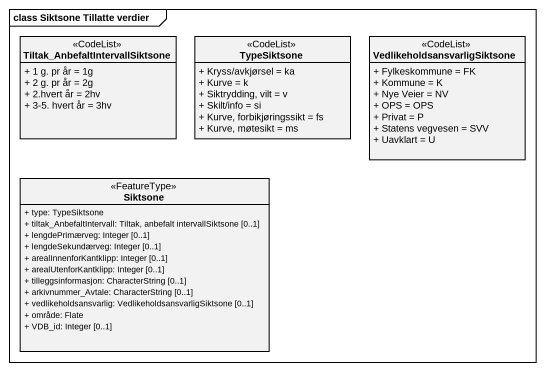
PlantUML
@startuml
mainframe class Siktsone Tillatte verdier
hide circle
hide empty members
skinparam classAttributeIconSize 0
class "Tiltak_AnbefaltIntervallSiktsone" as Tiltak_AnbefaltIntervallSikt <<CodeList>> {
  + 1 g. pr år = 1g
  + 2 g. pr år = 2g
  + 2.hvert år = 2hv
  + 3-5. hvert år = 3hv
}
class TypeSiktsone <<CodeList>> {
  + Kryss/avkjørsel = ka
  + Kurve = k
  + Siktrydding, vilt = v
  + Skilt/info = si
  + Kurve, forbikjøringssikt = fs
  + Kurve, møtesikt = ms
}
class "VedlikeholdsansvarligSiktsone" as VedlikeholdsansvarligSiktson <<CodeList>> {
  + Fylkeskommune = FK
  + Kommune = K
  + Nye Veier = NV
  + OPS = OPS
  + Privat = P
  + Statens vegvesen = SVV
  + Uavklart = U
}
class Siktsone <<FeatureType>> {
  + type: TypeSiktsone
  + tiltak_AnbefaltIntervall: Tiltak, anbefalt intervallSiktsone [0..1]
  + lengdePrimærveg: Integer [0..1]
  + lengdeSekundærveg: Integer [0..1]
  + arealInnenforKantklipp: Integer [0..1]
  + arealUtenforKantklipp: Integer [0..1]
  + tilleggsinformasjon: CharacterString [0..1]
  + arkivnummer_Avtale: CharacterString [0..1]
  + vedlikeholdsansvarlig: VedlikeholdsansvarligSiktsone [0..1]
  + område: Flate
  + VDB_id: Integer [0..1]
}
@enduml
